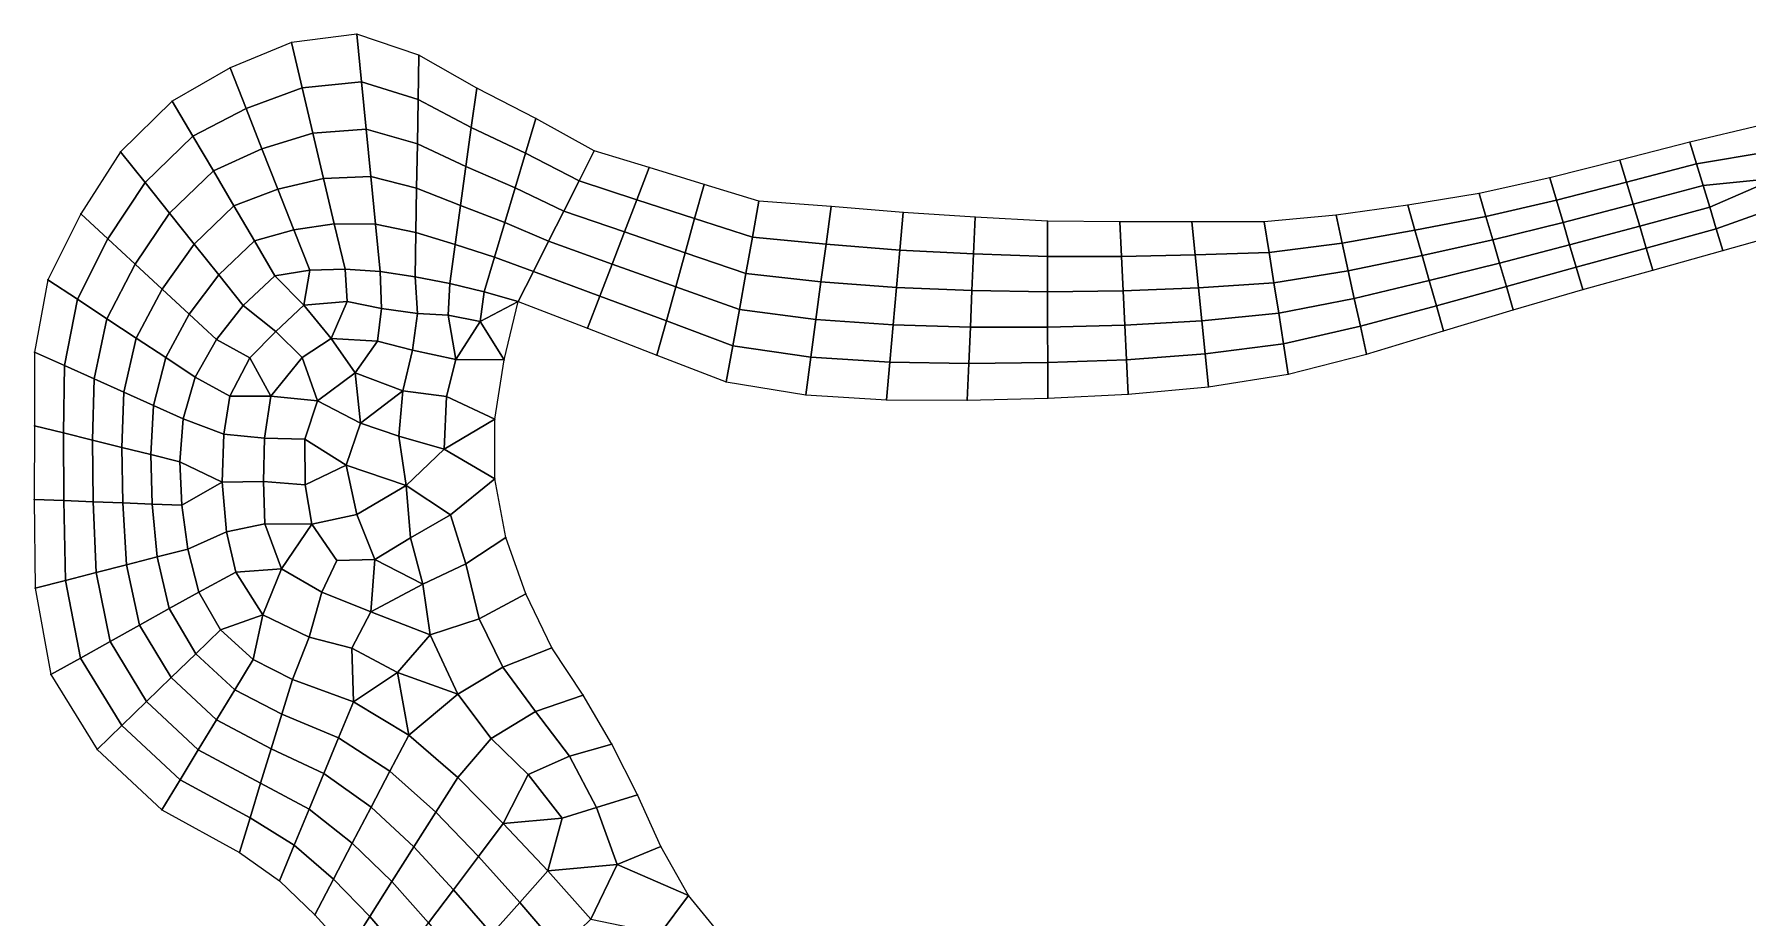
# Model space of a CAD drawing. Extents: x 391089 to 406232, y 6461839 to 6471033.
# Drawn here: x 401415 to 402491, y 6470276 to 6470831 of the extents above; entities that cross this region are included whole.
import ezdxf

# ---------------------------------------------------------------- set-up
doc = ezdxf.new("R2010")
doc.units = 0
for name, color, linetype in [('MESH_BOUND', 25, 'CONTINUOUS'), ('MESH_ELEMS', 18, 'CONTINUOUS'), ('MESH_NODES', 18, 'CONTINUOUS')]:
    doc.layers.add(name, color=color, linetype=linetype)

msp = doc.modelspace()

# ---------------------------------------------------------------- linework, layer by layer
at = {"layer": 'MESH_BOUND', "color": 25}
for points in [[(401576.411, 6470826.28, 0.117), (401537.891, 6470810.26, 0)], [(401617.515, 6470831.43, 0), (401576.411, 6470826.28, 0.117)], [(401656.413, 6470818.21, 0.948), (401617.515, 6470831.43, 0)], [(401692.728, 6470797.49, 0.505), (401656.413, 6470818.21, 0.948)], [(401537.891, 6470810.26, 0), (401501.634, 6470789.47, 0)], [(401729.969, 6470778.47, 0.086), (401692.728, 6470797.49, 0.505)], [(401501.634, 6470789.47, 0), (401469.187, 6470757.63, 0)], [(401766.547, 6470758.23, 0.709), (401729.969, 6470778.47, 0.086)], [(402498.55, 6470774.19, 0), (402454.423, 6470763.58, 0.018)], [(402454.423, 6470763.58, 0.018), (402410.447, 6470752.37, 0.024)], [(401469.187, 6470757.63, 0), (401444.198, 6470718.65, 0)], [(401801.027, 6470747.69, 0.984), (401766.547, 6470758.23, 0.709)], [(402410.447, 6470752.37, 0.024), (402366.423, 6470741.34, 0.028)], [(401835.507, 6470737.15, 1.189), (401801.027, 6470747.69, 0.984)], [(402366.423, 6470741.34, 0.028), (402322.118, 6470731.5, 0.042)], [(401869.986, 6470726.61, 0.226), (401835.507, 6470737.15, 1.189)], [(402322.118, 6470731.5, 0.042), (402277.344, 6470724.09, 0.086)], [(401444.198, 6470718.65, 0), (401423.554, 6470677.24, 0.336)], [(401915.236, 6470723.13, 0.154), (401869.986, 6470726.61, 0.226)], [(401960.465, 6470719.38, 0.129), (401915.236, 6470723.13, 0.154)], [(402005.755, 6470716.47, 0.106), (401960.465, 6470719.38, 0.129)], [(402051.076, 6470714.08, 0.109), (402005.755, 6470716.47, 0.106)], [(402232.413, 6470717.7, 0.187), (402187.224, 6470713.5, 0.213)], [(402277.344, 6470724.09, 0.086), (402232.413, 6470717.7, 0.187)], [(402096.456, 6470713.5, 0.148), (402051.076, 6470714.08, 0.109)], [(402141.84, 6470713.5, 0.182), (402096.456, 6470713.5, 0.148)], [(402187.224, 6470713.5, 0.213), (402141.84, 6470713.5, 0.182)], [(402475.172, 6470695.6, -0.372), (402519.081, 6470707.95, 0.003)], [(402431.246, 6470683.31, 0.064), (402475.172, 6470695.6, -0.372)], [(401423.554, 6470677.24, 0.336), (401415.209, 6470631.83, 0.314)], [(402387.315, 6470671.05, 0.034), (402431.246, 6470683.31, 0.064)], [(401709.89, 6470626.94, 4.585), (401718.796, 6470663.57, 0.34)], [(401718.796, 6470663.57, 0.34), (401762.343, 6470646.71, 0.328)], [(402343.495, 6470658.39, -0.005), (402387.315, 6470671.05, 0.034)], [(402299.851, 6470645.13, 0.088), (402343.495, 6470658.39, -0.005)], [(401762.343, 6470646.71, 0.328), (401805.89, 6470629.86, 0.096)], [(402251.326, 6470630.58, 0.093), (402299.851, 6470645.13, 0.088)], [(401415.209, 6470631.83, 0.314), (401415.038, 6470585.52, 0.044)], [(402202.312, 6470617.91, 0.148), (402251.326, 6470630.58, 0.093)], [(401704.13, 6470589.72, 5.047), (401709.89, 6470626.94, 4.585)], [(401805.89, 6470629.86, 0.096), (401849.436, 6470613, 0.115)], [(401849.436, 6470613, 0.115), (401899.414, 6470604.86, 1.109)], [(402101.867, 6470605.37, 1.414), (402152.302, 6470609.96, 0.069)], [(402152.302, 6470609.96, 0.069), (402202.312, 6470617.91, 0.148)], [(401899.414, 6470604.86, 1.109), (401949.977, 6470601.88, 1.433)], [(401949.977, 6470601.88, 1.433), (402000.628, 6470601.52, 1.201)], [(402000.628, 6470601.52, 1.201), (402051.268, 6470602.92, 1.071)], [(402051.268, 6470602.92, 1.071), (402101.867, 6470605.37, 1.414)], [(401704.143, 6470552.25, 4.443), (401704.13, 6470589.72, 5.047)], [(401415.038, 6470585.52, 0.044), (401414.965, 6470539.2, 2.295)], [(401710.966, 6470515.41, 4.132), (401704.143, 6470552.25, 4.443)], [(401414.965, 6470539.2, 2.295), (401415.467, 6470483.4, 0.288)], [(401723.638, 6470479.96, 3.977), (401710.966, 6470515.41, 4.132)], [(401415.467, 6470483.4, 0.288), (401425.363, 6470429.27, 0.287)], [(401739.886, 6470445.94, 3.716), (401723.638, 6470479.96, 3.977)], [(401759.665, 6470416.29, 4.505), (401739.886, 6470445.94, 3.716)], [(401425.363, 6470429.27, 0.287), (401454.385, 6470382.12, 0.357)], [(401777.616, 6470385.51, 4.433), (401759.665, 6470416.29, 4.505)], [(401793.674, 6470353.71, 4.323), (401777.616, 6470385.51, 4.433)], [(401454.385, 6470382.12, 0.357), (401495.013, 6470344.24, 0.292)], [(401808.394, 6470321.25, 3.989), (401793.674, 6470353.71, 4.323)], [(401495.013, 6470344.24, 0.292), (401543.783, 6470317.43, 0.315)], [(401825.686, 6470290.37, 4.062), (401808.394, 6470321.25, 3.989)], [(401543.783, 6470317.43, 0.315), (401568.955, 6470299.63, 10.216)], [(401568.955, 6470299.63, 10.216), (401591.039, 6470278.22, 0.281)], [(401848.26, 6470262.87, 8.144), (401825.686, 6470290.37, 4.062)], [(401591.039, 6470278.22, 0.281), (401611.838, 6470255.48, 10.778)]]:
    msp.add_polyline3d(points, dxfattribs=at)
at = {"layer": 'MESH_ELEMS', "color": 178}
for points in [[(401576.411, 6470826.28, 0.117), (401537.891, 6470810.26), (401547.915, 6470784.85, -0.103), (401583.142, 6470797.81, -0.032)], [(401617.515, 6470831.43), (401576.411, 6470826.28, 0.117), (401583.142, 6470797.81, -0.032), (401620.448, 6470801.62, 0.005)], [(401656.413, 6470818.21, 0.948), (401617.515, 6470831.43), (401620.448, 6470801.62, 0.005), (401655.957, 6470790.39, 0.043)], [(401692.728, 6470797.49, 0.505), (401656.413, 6470818.21, 0.948), (401655.957, 6470790.39, 0.043), (401689.359, 6470772.95, 0.002)], [(401537.891, 6470810.26), (401501.634, 6470789.47), (401514.528, 6470767.51, 0.067), (401547.915, 6470784.85, -0.103)], [(401583.142, 6470797.81, -0.032), (401547.915, 6470784.85, -0.103), (401557.939, 6470759.44, -2.414), (401589.873, 6470769.34, -1.668)], [(401620.448, 6470801.62, 0.005), (401583.142, 6470797.81, -0.032), (401589.873, 6470769.34, -1.668), (401623.381, 6470771.8, -1.089)], [(401655.957, 6470790.39, 0.043), (401620.448, 6470801.62, 0.005), (401623.381, 6470771.8, -1.089), (401655.501, 6470762.57, -1.62)], [(401729.969, 6470778.47, 0.086), (401692.728, 6470797.49, 0.505), (401689.359, 6470772.95, 0.002), (401723.465, 6470756.7, 0.009)], [(401514.528, 6470767.51, 0.067), (401501.634, 6470789.47), (401469.187, 6470757.63), (401484.576, 6470738.31, 0.125)], [(401547.915, 6470784.85, -0.103), (401514.528, 6470767.51, 0.067), (401527.422, 6470745.55, -2.902), (401557.939, 6470759.44, -2.414)], [(401689.359, 6470772.95, 0.002), (401655.957, 6470790.39, 0.043), (401655.501, 6470762.57, -1.62), (401685.991, 6470748.41, -1.395)], [(401623.381, 6470771.8, -1.089), (401589.873, 6470769.34, -1.668), (401596.604, 6470740.87, -1.436), (401626.315, 6470741.99, -1.695)], [(401655.501, 6470762.57, -1.62), (401623.381, 6470771.8, -1.089), (401626.315, 6470741.99, -1.695), (401655.045, 6470734.76, -1.737)], [(401723.465, 6470756.7, 0.009), (401689.359, 6470772.95, 0.002), (401685.991, 6470748.41, -1.395), (401716.96, 6470734.93, -1.521)], [(401766.547, 6470758.23, 0.709), (401729.969, 6470778.47, 0.086), (401723.465, 6470756.7, 0.009), (401756.997, 6470739.3, 0.022)], [(402498.55, 6470774.19), (402454.423, 6470763.58, 0.018), (402458.573, 6470749.99, -1.034), (402503.683, 6470757.63, -1.211)], [(401527.422, 6470745.55, -2.902), (401514.528, 6470767.51, 0.067), (401484.576, 6470738.31, 0.125), (401499.965, 6470718.99, -3.53)], [(401557.939, 6470759.44, -2.414), (401527.422, 6470745.55, -2.902), (401540.317, 6470723.59, -0.426), (401567.963, 6470734.03, -0.831)], [(401589.873, 6470769.34, -1.668), (401557.939, 6470759.44, -2.414), (401567.963, 6470734.03, -0.831), (401596.604, 6470740.87, -1.436)], [(401685.991, 6470748.41, -1.395), (401655.501, 6470762.57, -1.62), (401655.045, 6470734.76, -1.737), (401682.622, 6470723.87, -2.004)], [(402454.423, 6470763.58, 0.018), (402410.447, 6470752.37, 0.024), (402414.607, 6470738.56, -0.734), (402458.573, 6470749.99, -1.034)], [(401484.576, 6470738.31, 0.125), (401469.187, 6470757.63), (401444.198, 6470718.65), (401461.227, 6470702.88, 0)], [(401756.997, 6470739.3, 0.022), (401723.465, 6470756.7, 0.009), (401716.96, 6470734.93, -1.521), (401747.447, 6470720.36, -1.338)], [(401766.547, 6470758.23, 0.709), (401756.997, 6470739.3, 0.022), (401793.29, 6470727.49, 0.169), (401801.027, 6470747.69, 0.984)], [(402410.447, 6470752.37, 0.024), (402366.423, 6470741.34, 0.028), (402370.602, 6470727.28, -1.069), (402414.607, 6470738.56, -0.734)], [(402458.573, 6470749.99, -1.034), (402414.607, 6470738.56, -0.734), (402418.767, 6470724.75, -1.179), (402462.723, 6470736.39, -1.188)], [(402503.683, 6470757.63, -1.211), (402458.573, 6470749.99, -1.034), (402462.723, 6470736.39, -1.188), (402508.815, 6470741.07, -1.107)], [(401499.965, 6470718.99, -3.53), (401484.576, 6470738.31, 0.125), (401461.227, 6470702.88, 0), (401478.256, 6470687.11, -2.237)], [(401540.317, 6470723.59, -0.426), (401527.422, 6470745.55, -2.902), (401499.965, 6470718.99, -3.53), (401515.355, 6470699.67, -0.088)], [(401596.604, 6470740.87, -1.436), (401567.963, 6470734.03, -0.831), (401577.986, 6470708.62, 0.094), (401603.335, 6470712.4, 0.131)], [(401626.315, 6470741.99, -1.695), (401596.604, 6470740.87, -1.436), (401603.335, 6470712.4, 0.131), (401629.248, 6470712.17, 0.07)], [(401655.045, 6470734.76, -1.737), (401626.315, 6470741.99, -1.695), (401629.248, 6470712.17, 0.07), (401654.588, 6470706.94, -0.047)], [(401716.96, 6470734.93, -1.521), (401685.991, 6470748.41, -1.395), (401682.622, 6470723.87, -2.004), (401710.455, 6470713.15, -2.276)], [(401756.997, 6470739.3, 0.022), (401747.447, 6470720.36, -1.338), (401785.553, 6470707.3, -0.888), (401793.29, 6470727.49, 0.169)], [(401801.027, 6470747.69, 0.984), (401793.29, 6470727.49, 0.169), (401829.583, 6470715.69, 0.205), (401835.507, 6470737.15, 1.189)], [(402366.423, 6470741.34, 0.028), (402322.118, 6470731.5, 0.042), (402326.394, 6470716.88, -1.276), (402370.602, 6470727.28, -1.069)], [(402414.607, 6470738.56, -0.734), (402370.602, 6470727.28, -1.069), (402374.78, 6470713.22, -1.37), (402418.767, 6470724.75, -1.179)], [(402508.815, 6470741.07, -1.107), (402462.723, 6470736.39, -1.188), (402466.872, 6470722.8, -1.196), (402508.815, 6470741.07, -1.107)], [(402508.815, 6470741.07, -1.107), (402466.872, 6470722.8, -1.196), (402471.022, 6470709.2, -1.119), (402513.948, 6470724.51, -1.376)], [(401567.963, 6470734.03, -0.831), (401540.317, 6470723.59, -0.426), (401553.211, 6470701.63, 0.038), (401577.986, 6470708.62, 0.094)], [(401682.622, 6470723.87, -2.004), (401655.045, 6470734.76, -1.737), (401654.588, 6470706.94, -0.047), (401679.253, 6470699.33, 0.006)], [(401747.447, 6470720.36, -1.338), (401716.96, 6470734.93, -1.521), (401710.455, 6470713.15, -2.276), (401737.896, 6470701.43, -3.066)], [(401793.29, 6470727.49, 0.169), (401785.553, 6470707.3, -0.888), (401823.66, 6470694.23, -1.196), (401829.583, 6470715.69, 0.205)], [(401835.507, 6470737.15, 1.189), (401829.583, 6470715.69, 0.205), (401865.876, 6470703.89, -0.615), (401869.986, 6470726.61, 0.226)], [(402322.118, 6470731.5, 0.042), (402277.344, 6470724.09, 0.086), (402281.845, 6470708.3, -1.013), (402326.394, 6470716.88, -1.276)], [(402370.602, 6470727.28, -1.069), (402326.394, 6470716.88, -1.276), (402330.669, 6470702.26, -1.394), (402374.78, 6470713.22, -1.37)], [(402462.723, 6470736.39, -1.188), (402418.767, 6470724.75, -1.179), (402422.926, 6470710.94, -1.306), (402466.872, 6470722.8, -1.196)], [(401461.227, 6470702.88, 0), (401444.198, 6470718.65), (401423.554, 6470677.24, 0.336), (401442.043, 6470665.01, 0.009)], [(401515.355, 6470699.67, -0.088), (401499.965, 6470718.99, -3.53), (401478.256, 6470687.11, -2.237), (401495.285, 6470671.34, -1.09)], [(401553.211, 6470701.63, 0.038), (401540.317, 6470723.59, -0.426), (401515.355, 6470699.67, -0.088), (401530.744, 6470680.35, 0.09)], [(401710.455, 6470713.15, -2.276), (401682.622, 6470723.87, -2.004), (401679.253, 6470699.33, 0.006), (401703.951, 6470691.38, 0.153)], [(401747.447, 6470720.36, -1.338), (401737.896, 6470701.43, -3.066), (401777.816, 6470687.1, -2.2), (401785.553, 6470707.3, -0.888)], [(401915.236, 6470723.13, 0.154), (401869.986, 6470726.61, 0.226), (401865.876, 6470703.89, -0.615), (401912.072, 6470699.48, -0.39)], [(401960.465, 6470719.38, 0.129), (401915.236, 6470723.13, 0.154), (401912.072, 6470699.48, -0.39), (401958.367, 6470695.88, -0.144)], [(402005.755, 6470716.47, 0.106), (401960.465, 6470719.38, 0.129), (401958.367, 6470695.88, -0.144), (402004.73, 6470693.48, -0.03)], [(402051.076, 6470714.08, 0.109), (402005.755, 6470716.47, 0.106), (402004.73, 6470693.48, -0.03), (402051.114, 6470691.85, -0.054)], [(402232.413, 6470717.7, 0.187), (402187.224, 6470713.5, 0.213), (402190.241, 6470694.38, -0.387), (402236.196, 6470700.27, -0.61)], [(402277.344, 6470724.09, 0.086), (402232.413, 6470717.7, 0.187), (402236.196, 6470700.27, -0.61), (402281.845, 6470708.3, -1.013)], [(402326.394, 6470716.88, -1.276), (402281.845, 6470708.3, -1.013), (402286.347, 6470692.51, -1.208), (402330.669, 6470702.26, -1.394)], [(402418.767, 6470724.75, -1.179), (402374.78, 6470713.22, -1.37), (402378.958, 6470699.16, -1.175), (402422.926, 6470710.94, -1.306)], [(402466.872, 6470722.8, -1.196), (402422.926, 6470710.94, -1.306), (402427.086, 6470697.13, -1.382), (402471.022, 6470709.2, -1.119)], [(402513.948, 6470724.51, -1.376), (402471.022, 6470709.2, -1.119), (402475.172, 6470695.6, -0.372), (402519.081, 6470707.95, 0.003)], [(401577.986, 6470708.62, 0.094), (401553.211, 6470701.63, 0.038), (401566.105, 6470679.68, 1.353), (401588.01, 6470683.2, 0.956)], [(401603.335, 6470712.4, 0.131), (401577.986, 6470708.62, 0.094), (401588.01, 6470683.2, 0.956), (401610.066, 6470683.93, 0.715)], [(401629.248, 6470712.17, 0.07), (401603.335, 6470712.4, 0.131), (401610.066, 6470683.93, 0.715), (401632.182, 6470682.36, 0.52)], [(401654.588, 6470706.94, -0.047), (401629.248, 6470712.17, 0.07), (401632.182, 6470682.36, 0.52), (401654.132, 6470679.12, 0.255)], [(401679.253, 6470699.33, 0.006), (401654.588, 6470706.94, -0.047), (401654.132, 6470679.12, 0.255), (401675.884, 6470674.79, 1.907)], [(401737.896, 6470701.43, -3.066), (401710.455, 6470713.15, -2.276), (401703.951, 6470691.38, 0.153), (401728.346, 6470682.5, 0.159)], [(401785.553, 6470707.3, -0.888), (401777.816, 6470687.1, -2.2), (401817.736, 6470672.77, -1.482), (401823.66, 6470694.23, -1.196)], [(401829.583, 6470715.69, 0.205), (401823.66, 6470694.23, -1.196), (401861.766, 6470681.17, -1.258), (401865.876, 6470703.89, -0.615)], [(402096.456, 6470713.5, 0.148), (402051.076, 6470714.08, 0.109), (402051.114, 6470691.85, -0.054), (402097.538, 6470691.87, -0.124)], [(402141.84, 6470713.5, 0.182), (402096.456, 6470713.5, 0.148), (402097.538, 6470691.87, -0.124), (402143.932, 6470692.79, -0.084)], [(402187.224, 6470713.5, 0.213), (402141.84, 6470713.5, 0.182), (402143.932, 6470692.79, -0.084), (402190.241, 6470694.38, -0.387)], [(402281.845, 6470708.3, -1.013), (402236.196, 6470700.27, -0.61), (402239.978, 6470682.85, -1.083), (402286.347, 6470692.51, -1.208)], [(402374.78, 6470713.22, -1.37), (402330.669, 6470702.26, -1.394), (402334.944, 6470687.63, -1.377), (402378.958, 6470699.16, -1.175)], [(402422.926, 6470710.94, -1.306), (402378.958, 6470699.16, -1.175), (402383.137, 6470685.1, -1.419), (402427.086, 6470697.13, -1.382)], [(402471.022, 6470709.2, -1.119), (402427.086, 6470697.13, -1.382), (402431.246, 6470683.31, 0.064), (402475.172, 6470695.6, -0.372)], [(401478.256, 6470687.11, -2.237), (401461.227, 6470702.88, 0), (401442.043, 6470665.01, 0.009), (401460.532, 6470652.77, -1.904)], [(401530.744, 6470680.35, 0.09), (401515.355, 6470699.67, -0.088), (401495.285, 6470671.34, -1.09), (401512.314, 6470655.57, 0.062)], [(401566.105, 6470679.68, 1.353), (401553.211, 6470701.63, 0.038), (401530.744, 6470680.35, 0.09), (401546.133, 6470661.03, 0.665)], [(401703.951, 6470691.38, 0.153), (401679.253, 6470699.33, 0.006), (401675.884, 6470674.79, 1.907), (401697.446, 6470669.61, 2.091)], [(401737.896, 6470701.43, -3.066), (401728.346, 6470682.5, 0.159), (401770.08, 6470666.91, -0.182), (401777.816, 6470687.1, -2.2)], [(401912.072, 6470699.48, -0.39), (401865.876, 6470703.89, -0.615), (401861.766, 6470681.17, -1.258), (401908.907, 6470675.82, -1.492)], [(401958.367, 6470695.88, -0.144), (401912.072, 6470699.48, -0.39), (401908.907, 6470675.82, -1.492), (401956.27, 6470672.38, -1.561)], [(402004.73, 6470693.48, -0.03), (401958.367, 6470695.88, -0.144), (401956.27, 6470672.38, -1.561), (402003.704, 6470670.49, -1.204)], [(402236.196, 6470700.27, -0.61), (402190.241, 6470694.38, -0.387), (402193.259, 6470675.26, -0.928), (402239.978, 6470682.85, -1.083)], [(402330.669, 6470702.26, -1.394), (402286.347, 6470692.51, -1.208), (402290.848, 6470676.72, -1.212), (402334.944, 6470687.63, -1.377)], [(402378.958, 6470699.16, -1.175), (402334.944, 6470687.63, -1.377), (402339.219, 6470673.01, -0.954), (402383.137, 6470685.1, -1.419)], [(402427.086, 6470697.13, -1.382), (402383.137, 6470685.1, -1.419), (402387.315, 6470671.05, 0.034), (402431.246, 6470683.31, 0.064)], [(401495.285, 6470671.34, -1.09), (401478.256, 6470687.11, -2.237), (401460.532, 6470652.77, -1.904), (401479.022, 6470640.54, -1.053)], [(401728.346, 6470682.5, 0.159), (401703.951, 6470691.38, 0.153), (401697.446, 6470669.61, 2.091), (401718.796, 6470663.57, 0.34)], [(401777.816, 6470687.1, -2.2), (401770.08, 6470666.91, -0.182), (401811.813, 6470651.32, -1.133), (401817.736, 6470672.77, -1.482)], [(401823.66, 6470694.23, -1.196), (401817.736, 6470672.77, -1.482), (401857.656, 6470658.45, -1.22), (401861.766, 6470681.17, -1.258)], [(402051.114, 6470691.85, -0.054), (402004.73, 6470693.48, -0.03), (402003.704, 6470670.49, -1.204), (402051.153, 6470669.62, -1.315)], [(402097.538, 6470691.87, -0.124), (402051.114, 6470691.85, -0.054), (402051.153, 6470669.62, -1.315), (402098.621, 6470670.25, -1.246)], [(402143.932, 6470692.79, -0.084), (402097.538, 6470691.87, -0.124), (402098.621, 6470670.25, -1.246), (402146.025, 6470672.08, -1.154)], [(402190.241, 6470694.38, -0.387), (402143.932, 6470692.79, -0.084), (402146.025, 6470672.08, -1.154), (402193.259, 6470675.26, -0.928)], [(402286.347, 6470692.51, -1.208), (402239.978, 6470682.85, -1.083), (402243.761, 6470665.43, -1.25), (402290.848, 6470676.72, -1.212)], [(402334.944, 6470687.63, -1.377), (402290.848, 6470676.72, -1.212), (402295.35, 6470660.92, -1.283), (402339.219, 6470673.01, -0.954)], [(402383.137, 6470685.1, -1.419), (402339.219, 6470673.01, -0.954), (402343.495, 6470658.39, -0.005), (402387.315, 6470671.05, 0.034)], [(401442.043, 6470665.01, 0.009), (401423.554, 6470677.24, 0.336), (401415.209, 6470631.83, 0.314), (401433.843, 6470623.43, -0.565)], [(401546.133, 6470661.03, 0.665), (401530.744, 6470680.35, 0.09), (401512.314, 6470655.57, 0.062), (401529.343, 6470639.79, 0.557)], [(401566.668, 6470644.78, 0.768), (401584.169, 6470661.33, 0.894), (401566.105, 6470679.68, 1.353), (401546.133, 6470661.03, 0.665)], [(401588.01, 6470683.2, 0.956), (401566.105, 6470679.68, 1.353), (401584.169, 6470661.33, 0.894), (401588.01, 6470683.2, 0.956)], [(401611.499, 6470663.57, 0.634), (401610.066, 6470683.93, 0.715), (401588.01, 6470683.2, 0.956), (401584.169, 6470661.33, 0.894)], [(401611.499, 6470663.57, 0.634), (401632.985, 6470659.14, 0.961), (401632.182, 6470682.36, 0.52), (401610.066, 6470683.93, 0.715)], [(401632.985, 6470659.14, 0.961), (401655.545, 6470656.08, 1.442), (401654.132, 6470679.12, 0.255), (401632.182, 6470682.36, 0.52)], [(401655.545, 6470656.08, 1.442), (401674.859, 6470655.06, 1.77), (401675.884, 6470674.79, 1.907), (401654.132, 6470679.12, 0.255)], [(401697.446, 6470669.61, 2.091), (401675.884, 6470674.79, 1.907), (401674.859, 6470655.06, 1.77), (401694.933, 6470651.07, 2.432)], [(401728.346, 6470682.5, 0.159), (401718.796, 6470663.57, 0.34), (401762.343, 6470646.71, 0.328), (401770.08, 6470666.91, -0.182)], [(401908.907, 6470675.82, -1.492), (401861.766, 6470681.17, -1.258), (401857.656, 6470658.45, -1.22), (401905.743, 6470652.17, -1.165)], [(401956.27, 6470672.38, -1.561), (401908.907, 6470675.82, -1.492), (401905.743, 6470652.17, -1.165), (401954.172, 6470648.88, -1.262)], [(402193.259, 6470675.26, -0.928), (402146.025, 6470672.08, -1.154), (402148.117, 6470651.38, -1.538), (402196.277, 6470656.15, -1.263)], [(402239.978, 6470682.85, -1.083), (402193.259, 6470675.26, -0.928), (402196.277, 6470656.15, -1.263), (402243.761, 6470665.43, -1.25)], [(402290.848, 6470676.72, -1.212), (402243.761, 6470665.43, -1.25), (402247.544, 6470648, -0.499), (402295.35, 6470660.92, -1.283)], [(401460.532, 6470652.77, -1.904), (401442.043, 6470665.01, 0.009), (401433.843, 6470623.43, -0.565), (401452.478, 6470615.03, -2.219)], [(401512.314, 6470655.57, 0.062), (401495.285, 6470671.34, -1.09), (401479.022, 6470640.54, -1.053), (401497.511, 6470628.31, 0.038)], [(401584.169, 6470661.33, 0.894), (401601.327, 6470640.22, 0.876), (401611.499, 6470663.57, 0.634), (401584.169, 6470661.33, 0.894)], [(401630.436, 6470638.68, 2.028), (401632.985, 6470659.14, 0.961), (401611.499, 6470663.57, 0.634), (401601.327, 6470640.22, 0.876)], [(401694.933, 6470651.07, 2.432), (401718.796, 6470663.57, 0.34), (401697.446, 6470669.61, 2.091), (401694.933, 6470651.07, 2.432)], [(401694.933, 6470651.07, 2.432), (401709.89, 6470626.94, 4.585), (401718.796, 6470663.57, 0.34), (401694.933, 6470651.07, 2.432)], [(401770.08, 6470666.91, -0.182), (401762.343, 6470646.71, 0.328), (401805.89, 6470629.86, 0.096), (401811.813, 6470651.32, -1.133)], [(401817.736, 6470672.77, -1.482), (401811.813, 6470651.32, -1.133), (401853.546, 6470635.72, -0.291), (401857.656, 6470658.45, -1.22)], [(402003.704, 6470670.49, -1.204), (401956.27, 6470672.38, -1.561), (401954.172, 6470648.88, -1.262), (402002.679, 6470647.5, -1.592)], [(402051.153, 6470669.62, -1.315), (402003.704, 6470670.49, -1.204), (402002.679, 6470647.5, -1.592), (402051.191, 6470647.39, -1.972)], [(402098.621, 6470670.25, -1.246), (402051.153, 6470669.62, -1.315), (402051.191, 6470647.39, -1.972), (402099.703, 6470648.62, -1.683)], [(402146.025, 6470672.08, -1.154), (402098.621, 6470670.25, -1.246), (402099.703, 6470648.62, -1.683), (402148.117, 6470651.38, -1.538)], [(402243.761, 6470665.43, -1.25), (402196.277, 6470656.15, -1.263), (402199.295, 6470637.03, -0.558), (402247.544, 6470648, -0.499)], [(402339.219, 6470673.01, -0.954), (402295.35, 6470660.92, -1.283), (402299.851, 6470645.13, 0.088), (402343.495, 6470658.39, -0.005)], [(401479.022, 6470640.54, -1.053), (401460.532, 6470652.77, -1.904), (401452.478, 6470615.03, -2.219), (401471.112, 6470606.64, -1.28)], [(401529.343, 6470639.79, 0.557), (401512.314, 6470655.57, 0.062), (401497.511, 6470628.31, 0.038), (401516.001, 6470616.08, 1.02)], [(401550.371, 6470628.2, 0.622), (401566.668, 6470644.78, 0.768), (401546.133, 6470661.03, 0.665), (401529.343, 6470639.79, 0.557)], [(401601.327, 6470640.22, 0.876), (401584.169, 6470661.33, 0.894), (401566.668, 6470644.78, 0.768), (401583.17, 6470628.28, 1.196)], [(401652.474, 6470633.01, 1.715), (401655.545, 6470656.08, 1.442), (401632.985, 6470659.14, 0.961), (401630.436, 6470638.68, 2.028)], [(401655.545, 6470656.08, 1.442), (401652.474, 6470633.01, 1.715), (401679.665, 6470627.18, 2.664), (401674.859, 6470655.06, 1.77)], [(401674.859, 6470655.06, 1.77), (401679.665, 6470627.18, 2.664), (401694.933, 6470651.07, 2.432), (401674.859, 6470655.06, 1.77)], [(401905.743, 6470652.17, -1.165), (401857.656, 6470658.45, -1.22), (401853.546, 6470635.72, -0.291), (401902.578, 6470628.51, 0.068)], [(401954.172, 6470648.88, -1.262), (401905.743, 6470652.17, -1.165), (401902.578, 6470628.51, 0.068), (401952.075, 6470625.38, 0.08)], [(402196.277, 6470656.15, -1.263), (402148.117, 6470651.38, -1.538), (402150.21, 6470630.67, 0.13), (402199.295, 6470637.03, -0.558)], [(402295.35, 6470660.92, -1.283), (402247.544, 6470648, -0.499), (402251.326, 6470630.58, 0.093), (402299.851, 6470645.13, 0.088)], [(401583.17, 6470628.28, 1.196), (401566.668, 6470644.78, 0.768), (401550.371, 6470628.2, 0.622), (401563.553, 6470604.11, 1.292)], [(401709.89, 6470626.94, 4.585), (401694.933, 6470651.07, 2.432), (401679.665, 6470627.18, 2.664), (401709.89, 6470626.94, 4.585)], [(401811.813, 6470651.32, -1.133), (401805.89, 6470629.86, 0.096), (401849.436, 6470613, 0.115), (401853.546, 6470635.72, -0.291)], [(402002.679, 6470647.5, -1.592), (401954.172, 6470648.88, -1.262), (401952.075, 6470625.38, 0.08), (402001.654, 6470624.51, 0.168)], [(402051.191, 6470647.39, -1.972), (402002.679, 6470647.5, -1.592), (402001.654, 6470624.51, 0.168), (402051.23, 6470625.15, 0.192)], [(402099.703, 6470648.62, -1.683), (402051.191, 6470647.39, -1.972), (402051.23, 6470625.15, 0.192), (402100.785, 6470626.99, 0.147)], [(402148.117, 6470651.38, -1.538), (402099.703, 6470648.62, -1.683), (402100.785, 6470626.99, 0.147), (402150.21, 6470630.67, 0.13)], [(402247.544, 6470648, -0.499), (402199.295, 6470637.03, -0.558), (402202.312, 6470617.91, 0.148), (402251.326, 6470630.58, 0.093)], [(401433.843, 6470623.43, -0.565), (401415.209, 6470631.83, 0.314), (401415.038, 6470585.52, 0.044), (401433.305, 6470580.98, -2.597)], [(401497.511, 6470628.31, 0.038), (401479.022, 6470640.54, -1.053), (401471.112, 6470606.64, -1.28), (401489.747, 6470598.24, 0.132)], [(401550.371, 6470628.2, 0.622), (401529.343, 6470639.79, 0.557), (401516.001, 6470616.08, 1.02), (401537.749, 6470604.08, 1.157)], [(401583.17, 6470628.28, 1.196), (401592.704, 6470601.11, 1.6), (401616.459, 6470618.68, 2.434), (401601.327, 6470640.22, 0.876)], [(401630.436, 6470638.68, 2.028), (401601.327, 6470640.22, 0.876), (401616.459, 6470618.68, 2.434), (401630.436, 6470638.68, 2.028)], [(401646.366, 6470607.37, 2.13), (401652.474, 6470633.01, 1.715), (401630.436, 6470638.68, 2.028), (401616.459, 6470618.68, 2.434)], [(401673.777, 6470603.83, 2.735), (401679.665, 6470627.18, 2.664), (401652.474, 6470633.01, 1.715), (401646.366, 6470607.37, 2.13)], [(401902.578, 6470628.51, 0.068), (401853.546, 6470635.72, -0.291), (401849.436, 6470613, 0.115), (401899.414, 6470604.86, 1.109)], [(402150.21, 6470630.67, 0.13), (402100.785, 6470626.99, 0.147), (402101.867, 6470605.37, 1.414), (402152.302, 6470609.96, 0.069)], [(402199.295, 6470637.03, -0.558), (402150.21, 6470630.67, 0.13), (402152.302, 6470609.96, 0.069), (402202.312, 6470617.91, 0.148)], [(401452.478, 6470615.03, -2.219), (401433.843, 6470623.43, -0.565), (401433.305, 6470580.98, -2.597), (401451.573, 6470576.45, -1.905)], [(401516.001, 6470616.08, 1.02), (401497.511, 6470628.31, 0.038), (401489.747, 6470598.24, 0.132), (401508.381, 6470589.84, 0.723)], [(401550.371, 6470628.2, 0.622), (401537.749, 6470604.08, 1.157), (401563.553, 6470604.11, 1.292), (401550.371, 6470628.2, 0.622)], [(401563.553, 6470604.11, 1.292), (401592.704, 6470601.11, 1.6), (401583.17, 6470628.28, 1.196), (401563.553, 6470604.11, 1.292)], [(401709.89, 6470626.94, 4.585), (401679.665, 6470627.18, 2.664), (401673.777, 6470603.83, 2.735), (401704.13, 6470589.72, 5.047)], [(401952.075, 6470625.38, 0.08), (401902.578, 6470628.51, 0.068), (401899.414, 6470604.86, 1.109), (401949.977, 6470601.88, 1.433)], [(402001.654, 6470624.51, 0.168), (401952.075, 6470625.38, 0.08), (401949.977, 6470601.88, 1.433), (402000.628, 6470601.52, 1.201)], [(402051.23, 6470625.15, 0.192), (402001.654, 6470624.51, 0.168), (402000.628, 6470601.52, 1.201), (402051.268, 6470602.92, 1.071)], [(402100.785, 6470626.99, 0.147), (402051.23, 6470625.15, 0.192), (402051.268, 6470602.92, 1.071), (402101.867, 6470605.37, 1.414)], [(401471.112, 6470606.64, -1.28), (401452.478, 6470615.03, -2.219), (401451.573, 6470576.45, -1.905), (401469.84, 6470571.92, -0.943)], [(401537.749, 6470604.08, 1.157), (401516.001, 6470616.08, 1.02), (401508.381, 6470589.84, 0.723), (401534.051, 6470580.13, 0.978)], [(401619.807, 6470587.17, 1.784), (401616.459, 6470618.68, 2.434), (401592.704, 6470601.11, 1.6), (401619.807, 6470587.17, 1.784)], [(401646.366, 6470607.37, 2.13), (401616.459, 6470618.68, 2.434), (401619.807, 6470587.17, 1.784), (401646.366, 6470607.37, 2.13)], [(401489.747, 6470598.24, 0.132), (401471.112, 6470606.64, -1.28), (401469.84, 6470571.92, -0.943), (401488.108, 6470567.38, 0.214)], [(401508.381, 6470589.84, 0.723), (401489.747, 6470598.24, 0.132), (401488.108, 6470567.38, 0.214), (401506.375, 6470562.85, 0.628)], [(401559.502, 6470577.63, 0.687), (401563.553, 6470604.11, 1.292), (401537.749, 6470604.08, 1.157), (401534.051, 6470580.13, 0.978)], [(401584.924, 6470577.17, 1.449), (401592.704, 6470601.11, 1.6), (401563.553, 6470604.11, 1.292), (401559.502, 6470577.63, 0.687)], [(401584.924, 6470577.17, 1.449), (401610.739, 6470560.69, 1.941), (401619.807, 6470587.17, 1.784), (401592.704, 6470601.11, 1.6)], [(401646.366, 6470607.37, 2.13), (401619.807, 6470587.17, 1.784), (401643.82, 6470578.88, 1.836), (401646.366, 6470607.37, 2.13)], [(401673.777, 6470603.83, 2.735), (401646.366, 6470607.37, 2.13), (401643.82, 6470578.88, 1.836), (401672.295, 6470570.77, 2.914)], [(401673.777, 6470603.83, 2.735), (401672.295, 6470570.77, 2.914), (401704.13, 6470589.72, 5.047), (401673.777, 6470603.83, 2.735)], [(401506.375, 6470562.85, 0.628), (401532.981, 6470549.97, 1.405), (401534.051, 6470580.13, 0.978), (401508.381, 6470589.84, 0.723)], [(401704.143, 6470552.25, 4.443), (401704.13, 6470589.72, 5.047), (401672.295, 6470570.77, 2.914), (401704.143, 6470552.25, 4.443)], [(401433.305, 6470580.98, -2.597), (401415.038, 6470585.52, 0.044), (401414.965, 6470539.2, 2.295), (401433.477, 6470538.48, -2.808)], [(401451.573, 6470576.45, -1.905), (401433.305, 6470580.98, -2.597), (401433.477, 6470538.48, -2.808), (401451.988, 6470537.75, -2.182)], [(401469.84, 6470571.92, -0.943), (401451.573, 6470576.45, -1.905), (401451.988, 6470537.75, -2.182), (401470.5, 6470537.03, -0.873)], [(401558.913, 6470550.56, 1.109), (401559.502, 6470577.63, 0.687), (401534.051, 6470580.13, 0.978), (401532.981, 6470549.97, 1.405)], [(401558.913, 6470550.56, 1.109), (401585.102, 6470548.36, 1.347), (401584.924, 6470577.17, 1.449), (401559.502, 6470577.63, 0.687)], [(401610.739, 6470560.69, 1.941), (401584.924, 6470577.17, 1.449), (401585.102, 6470548.36, 1.347), (401610.739, 6470560.69, 1.941)], [(401610.739, 6470560.69, 1.941), (401648.436, 6470547.95, 2.454), (401643.82, 6470578.88, 1.836), (401619.807, 6470587.17, 1.784)], [(401672.295, 6470570.77, 2.914), (401643.82, 6470578.88, 1.836), (401648.436, 6470547.95, 2.454), (401672.295, 6470570.77, 2.914)], [(401488.108, 6470567.38, 0.214), (401469.84, 6470571.92, -0.943), (401470.5, 6470537.03, -0.873), (401489.012, 6470536.3, 0.2)], [(401506.375, 6470562.85, 0.628), (401488.108, 6470567.38, 0.214), (401489.012, 6470536.3, 0.2), (401507.524, 6470535.58, 0.394)], [(401672.295, 6470570.77, 2.914), (401648.436, 6470547.95, 2.454), (401676.375, 6470529.51, 3.196), (401704.143, 6470552.25, 4.443)], [(401506.375, 6470562.85, 0.628), (401507.524, 6470535.58, 0.394), (401532.981, 6470549.97, 1.405), (401506.375, 6470562.85, 0.628)], [(401617.528, 6470529.85, 1.971), (401610.739, 6470560.69, 1.941), (401585.102, 6470548.36, 1.347), (401589.266, 6470523.62, 1.284)], [(401610.739, 6470560.69, 1.941), (401617.528, 6470529.85, 1.971), (401648.436, 6470547.95, 2.454), (401610.739, 6470560.69, 1.941)], [(401535.716, 6470518.84, 1.061), (401532.981, 6470549.97, 1.405), (401507.524, 6470535.58, 0.394), (401511.278, 6470507.99, 1.538)], [(401535.716, 6470518.84, 1.061), (401559.763, 6470524, 1.234), (401558.913, 6470550.56, 1.109), (401532.981, 6470549.97, 1.405)], [(401585.102, 6470548.36, 1.347), (401558.913, 6470550.56, 1.109), (401559.763, 6470524, 1.234), (401589.266, 6470523.62, 1.284)], [(401651.127, 6470515.2, 2.545), (401648.436, 6470547.95, 2.454), (401617.528, 6470529.85, 1.971), (401628.86, 6470501.42, 2.024)], [(401648.436, 6470547.95, 2.454), (401651.127, 6470515.2, 2.545), (401676.375, 6470529.51, 3.196), (401648.436, 6470547.95, 2.454)], [(401710.966, 6470515.41, 4.132), (401704.143, 6470552.25, 4.443), (401676.375, 6470529.51, 3.196), (401685.915, 6470498.76, 3.178)], [(401433.477, 6470538.48, -2.808), (401414.965, 6470539.2, 2.295), (401415.467, 6470483.4, 0.288), (401434.629, 6470488.31, -0.616)], [(401451.988, 6470537.75, -2.182), (401433.477, 6470538.48, -2.808), (401434.629, 6470488.31, -0.616), (401453.791, 6470493.23, -2.554)], [(401470.5, 6470537.03, -0.873), (401451.988, 6470537.75, -2.182), (401453.791, 6470493.23, -2.554), (401472.953, 6470498.15, -1.207)], [(401489.012, 6470536.3, 0.2), (401470.5, 6470537.03, -0.873), (401472.953, 6470498.15, -1.207), (401492.116, 6470503.07, 0.196)], [(401507.524, 6470535.58, 0.394), (401489.012, 6470536.3, 0.2), (401492.116, 6470503.07, 0.196), (401511.278, 6470507.99, 1.538)], [(401559.763, 6470524, 1.234), (401535.716, 6470518.84, 1.061), (401541.495, 6470493.56, 1.42), (401570.288, 6470495.69, 0.912)], [(401570.288, 6470495.69, 0.912), (401589.266, 6470523.62, 1.284), (401559.763, 6470524, 1.234), (401570.288, 6470495.69, 0.912)], [(401595.574, 6470480.94, 1.275), (401604.933, 6470500.79, 1.449), (401589.266, 6470523.62, 1.284), (401570.288, 6470495.69, 0.912)], [(401604.933, 6470500.79, 1.449), (401628.86, 6470501.42, 2.024), (401617.528, 6470529.85, 1.971), (401589.266, 6470523.62, 1.284)], [(401651.127, 6470515.2, 2.545), (401658.823, 6470485.96, 2.606), (401685.915, 6470498.76, 3.178), (401676.375, 6470529.51, 3.196)], [(401541.495, 6470493.56, 1.42), (401535.716, 6470518.84, 1.061), (401511.278, 6470507.99, 1.538), (401518.322, 6470481.04, 1.253)], [(401628.86, 6470501.42, 2.024), (401658.823, 6470485.96, 2.606), (401651.127, 6470515.2, 2.545), (401628.86, 6470501.42, 2.024)], [(401723.638, 6470479.96, 3.977), (401710.966, 6470515.41, 4.132), (401685.915, 6470498.76, 3.178), (401694.296, 6470464.15, 2.8)], [(401492.116, 6470503.07, 0.196), (401472.953, 6470498.15, -1.207), (401481.138, 6470460.33, -1.771), (401499.73, 6470470.69, 0.105)], [(401511.278, 6470507.99, 1.538), (401492.116, 6470503.07, 0.196), (401499.73, 6470470.69, 0.105), (401518.322, 6470481.04, 1.253)], [(401628.86, 6470501.42, 2.024), (401604.933, 6470500.79, 1.449), (401595.574, 6470480.94, 1.275), (401626.371, 6470468.53, 1.894)], [(401658.823, 6470485.96, 2.606), (401628.86, 6470501.42, 2.024), (401626.371, 6470468.53, 1.894), (401658.823, 6470485.96, 2.606)], [(401453.791, 6470493.23, -2.554), (401434.629, 6470488.31, -0.616), (401443.955, 6470439.62, 0.038), (401462.547, 6470449.98, -2.197)], [(401472.953, 6470498.15, -1.207), (401453.791, 6470493.23, -2.554), (401462.547, 6470449.98, -2.197), (401481.138, 6470460.33, -1.771)], [(401541.495, 6470493.56, 1.42), (401518.322, 6470481.04, 1.253), (401531.808, 6470457.39, 1.105), (401558.412, 6470466.7, 1.204)], [(401570.288, 6470495.69, 0.912), (401541.495, 6470493.56, 1.42), (401558.412, 6470466.7, 1.204), (401570.288, 6470495.69, 0.912)], [(401595.574, 6470480.94, 1.275), (401570.288, 6470495.69, 0.912), (401558.412, 6470466.7, 1.204), (401587.557, 6470452.61, 1.635)], [(401658.823, 6470485.96, 2.606), (401663.434, 6470454.22, 2.112), (401694.296, 6470464.15, 2.8), (401685.915, 6470498.76, 3.178)], [(401434.629, 6470488.31, -0.616), (401415.467, 6470483.4, 0.288), (401425.363, 6470429.27, 0.287), (401443.955, 6470439.62, 0.038)], [(401518.322, 6470481.04, 1.253), (401499.73, 6470470.69, 0.105), (401516.323, 6470442.33, 0.176), (401531.808, 6470457.39, 1.105)], [(401614.428, 6470445.86, 1.768), (401626.371, 6470468.53, 1.894), (401595.574, 6470480.94, 1.275), (401587.557, 6470452.61, 1.635)], [(401626.371, 6470468.53, 1.894), (401663.434, 6470454.22, 2.112), (401658.823, 6470485.96, 2.606), (401626.371, 6470468.53, 1.894)], [(401723.638, 6470479.96, 3.977), (401694.296, 6470464.15, 2.8), (401709.182, 6470433.87, 2.631), (401739.886, 6470445.94, 3.716)], [(401499.73, 6470470.69, 0.105), (401481.138, 6470460.33, -1.771), (401500.839, 6470427.28, -1.534), (401516.323, 6470442.33, 0.176)], [(401481.138, 6470460.33, -1.771), (401462.547, 6470449.98, -2.197), (401485.354, 6470412.22, -2.657), (401500.839, 6470427.28, -1.534)], [(401552.296, 6470438.58, 1.033), (401558.412, 6470466.7, 1.204), (401531.808, 6470457.39, 1.105), (401552.296, 6470438.58, 1.033)], [(401587.557, 6470452.61, 1.635), (401558.412, 6470466.7, 1.204), (401552.296, 6470438.58, 1.033), (401577.07, 6470426.13, 1.029)], [(401626.371, 6470468.53, 1.894), (401614.428, 6470445.86, 1.768), (401642.973, 6470430.52, 1.749), (401663.434, 6470454.22, 2.112)], [(401694.296, 6470464.15, 2.8), (401663.434, 6470454.22, 2.112), (401680.804, 6470416.98, 3.338), (401709.182, 6470433.87, 2.631)], [(401462.547, 6470449.98, -2.197), (401443.955, 6470439.62, 0.038), (401469.87, 6470397.17, 0.114), (401485.354, 6470412.22, -2.657)], [(401531.808, 6470457.39, 1.105), (401516.323, 6470442.33, 0.176), (401540.839, 6470419.71, 0.161), (401552.296, 6470438.58, 1.033)], [(401614.428, 6470445.86, 1.768), (401587.557, 6470452.61, 1.635), (401577.07, 6470426.13, 1.029), (401615.306, 6470412.07, 0.299)], [(401663.434, 6470454.22, 2.112), (401642.973, 6470430.52, 1.749), (401680.804, 6470416.98, 3.338), (401663.434, 6470454.22, 2.112)], [(401443.955, 6470439.62, 0.038), (401425.363, 6470429.27, 0.287), (401454.385, 6470382.12, 0.357), (401469.87, 6470397.17, 0.114)], [(401516.323, 6470442.33, 0.176), (401500.839, 6470427.28, -1.534), (401529.382, 6470400.84, -0.839), (401540.839, 6470419.71, 0.161)], [(401552.296, 6470438.58, 1.033), (401540.839, 6470419.71, 0.161), (401570.413, 6470404.39, 0.043), (401577.07, 6470426.13, 1.029)], [(401615.306, 6470412.07, 0.299), (401642.973, 6470430.52, 1.749), (401614.428, 6470445.86, 1.768), (401615.306, 6470412.07, 0.299)], [(401739.886, 6470445.94, 3.716), (401709.182, 6470433.87, 2.631), (401729.622, 6470406.06, 2.489), (401759.665, 6470416.29, 4.505)], [(401500.839, 6470427.28, -1.534), (401485.354, 6470412.22, -2.657), (401517.926, 6470381.98, -3.42), (401529.382, 6470400.84, -0.839)], [(401615.306, 6470412.07, 0.299), (401577.07, 6470426.13, 1.029), (401570.413, 6470404.39, 0.043), (401606.036, 6470389.58, 0)], [(401615.306, 6470412.07, 0.299), (401650.035, 6470391.05, 0.314), (401642.973, 6470430.52, 1.749), (401615.306, 6470412.07, 0.299)], [(401650.035, 6470391.05, 0.314), (401680.804, 6470416.98, 3.338), (401642.973, 6470430.52, 1.749), (401650.035, 6470391.05, 0.314)], [(401701.862, 6470388.98, 1.919), (401729.622, 6470406.06, 2.489), (401709.182, 6470433.87, 2.631), (401680.804, 6470416.98, 3.338)], [(401540.839, 6470419.71, 0.161), (401529.382, 6470400.84, -0.839), (401563.755, 6470382.65, -1.031), (401570.413, 6470404.39, 0.043)], [(401680.843, 6470364.64, 0.45), (401701.862, 6470388.98, 1.919), (401680.804, 6470416.98, 3.338), (401650.035, 6470391.05, 0.314)], [(401750.958, 6470378.02, 2.548), (401777.616, 6470385.51, 4.433), (401759.665, 6470416.29, 4.505), (401729.622, 6470406.06, 2.489)], [(401485.354, 6470412.22, -2.657), (401469.87, 6470397.17, 0.114), (401506.469, 6470363.11, -0.157), (401517.926, 6470381.98, -3.42)], [(401606.036, 6470389.58, 0), (401570.413, 6470404.39, 0.043), (401563.755, 6470382.65, -1.031), (401596.766, 6470367.09, -1.588)], [(401650.035, 6470391.05, 0.314), (401615.306, 6470412.07, 0.299), (401606.036, 6470389.58, 0), (401638.236, 6470368.48, -0.032)], [(401724.966, 6470366.5, 2.092), (401750.958, 6470378.02, 2.548), (401729.622, 6470406.06, 2.489), (401701.862, 6470388.98, 1.919)], [(401469.87, 6470397.17, 0.114), (401454.385, 6470382.12, 0.357), (401495.013, 6470344.24, 0.292), (401506.469, 6470363.11, -0.157)], [(401529.382, 6470400.84, -0.839), (401517.926, 6470381.98, -3.42), (401557.098, 6470360.91, -2.096), (401563.755, 6470382.65, -1.031)], [(401638.236, 6470368.48, -0.032), (401606.036, 6470389.58, 0), (401596.766, 6470367.09, -1.588), (401626.437, 6470345.92, -2.118)], [(401680.843, 6470364.64, 0.45), (401650.035, 6470391.05, 0.314), (401638.236, 6470368.48, -0.032), (401667.042, 6470342.81, -0.085)], [(401680.843, 6470364.64, 0.45), (401709.466, 6470335.66, 0.498), (401724.966, 6470366.5, 2.092), (401701.862, 6470388.98, 1.919)], [(401768.033, 6470345.66, 2.81), (401793.674, 6470353.71, 4.323), (401777.616, 6470385.51, 4.433), (401750.958, 6470378.02, 2.548)], [(401517.926, 6470381.98, -3.42), (401506.469, 6470363.11, -0.157), (401550.44, 6470339.17, 0.191), (401557.098, 6470360.91, -2.096)], [(401596.766, 6470367.09, -1.588), (401563.755, 6470382.65, -1.031), (401557.098, 6470360.91, -2.096), (401587.495, 6470344.61, -3.967)], [(401746.507, 6470338.95, 2.709), (401768.033, 6470345.66, 2.81), (401750.958, 6470378.02, 2.548), (401724.966, 6470366.5, 2.092)], [(401506.469, 6470363.11, -0.157), (401495.013, 6470344.24, 0.292), (401543.783, 6470317.43, 0.315), (401550.44, 6470339.17, 0.191)], [(401626.437, 6470345.92, -2.118), (401596.766, 6470367.09, -1.588), (401587.495, 6470344.61, -3.967), (401614.638, 6470323.35, -2.455)], [(401667.042, 6470342.81, -0.085), (401638.236, 6470368.48, -0.032), (401626.437, 6470345.92, -2.118), (401653.241, 6470320.97, -2.54)], [(401709.466, 6470335.66, 0.498), (401680.843, 6470364.64, 0.45), (401667.042, 6470342.81, -0.085), (401693.835, 6470314.85, -0.19)], [(401724.966, 6470366.5, 2.092), (401709.466, 6470335.66, 0.498), (401746.507, 6470338.95, 2.709), (401724.966, 6470366.5, 2.092)], [(401587.495, 6470344.61, -3.967), (401557.098, 6470360.91, -2.096), (401550.44, 6470339.17, 0.191), (401578.225, 6470322.12, 0.171)], [(401780.89, 6470309.87, 3.154), (401808.394, 6470321.25, 3.989), (401793.674, 6470353.71, 4.323), (401768.033, 6470345.66, 2.81)], [(401614.638, 6470323.35, -2.455), (401587.495, 6470344.61, -3.967), (401578.225, 6470322.12, 0.171), (401602.839, 6470300.79, 0.117)], [(401653.241, 6470320.97, -2.54), (401626.437, 6470345.92, -2.118), (401614.638, 6470323.35, -2.455), (401639.44, 6470299.14, -1.788)], [(401693.835, 6470314.85, -0.19), (401667.042, 6470342.81, -0.085), (401653.241, 6470320.97, -2.54), (401678.204, 6470294.04, -2.713)], [(401780.89, 6470309.87, 3.154), (401768.033, 6470345.66, 2.81), (401746.507, 6470338.95, 2.709), (401737.375, 6470305.98, 0.47)], [(401578.225, 6470322.12, 0.171), (401550.44, 6470339.17, 0.191), (401543.783, 6470317.43, 0.315), (401568.955, 6470299.63, 10.216)], [(401737.375, 6470305.98, 0.47), (401709.466, 6470335.66, 0.498), (401693.835, 6470314.85, -0.19), (401719.807, 6470286.13, 0.001)], [(401746.507, 6470338.95, 2.709), (401709.466, 6470335.66, 0.498), (401737.375, 6470305.98, 0.47), (401746.507, 6470338.95, 2.709)], [(401602.839, 6470300.79, 0.117), (401578.225, 6470322.12, 0.171), (401568.955, 6470299.63, 10.216), (401591.039, 6470278.22, 0.281)], [(401639.44, 6470299.14, -1.788), (401614.638, 6470323.35, -2.455), (401602.839, 6470300.79, 0.117), (401625.639, 6470277.31, 0.011)], [(401678.204, 6470294.04, -2.713), (401653.241, 6470320.97, -2.54), (401639.44, 6470299.14, -1.788), (401662.573, 6470273.23, -1.786)], [(401780.89, 6470309.87, 3.154), (401825.686, 6470290.37, 4.062), (401808.394, 6470321.25, 3.989), (401780.89, 6470309.87, 3.154)], [(401719.807, 6470286.13, 0.001), (401693.835, 6470314.85, -0.19), (401678.204, 6470294.04, -2.713), (401702.239, 6470266.29, -2.87)], [(401780.89, 6470309.87, 3.154), (401737.375, 6470305.98, 0.47), (401764.504, 6470275.62, 0.389), (401780.89, 6470309.87, 3.154)], [(401780.89, 6470309.87, 3.154), (401764.504, 6470275.62, 0.389), (401807.851, 6470266.58, 4.943), (401825.686, 6470290.37, 4.062)], [(401625.639, 6470277.31, 0.011), (401602.839, 6470300.79, 0.117), (401591.039, 6470278.22, 0.281), (401611.838, 6470255.48, 10.778)], [(401662.573, 6470273.23, -1.786), (401639.44, 6470299.14, -1.788), (401625.639, 6470277.31, 0.011), (401646.942, 6470252.42, 0.138)], [(401764.504, 6470275.62, 0.389), (401737.375, 6470305.98, 0.47), (401719.807, 6470286.13, 0.001), (401744.928, 6470256.72, -0.339)], [(401702.239, 6470266.29, -2.87), (401678.204, 6470294.04, -2.713), (401662.573, 6470273.23, -1.786), (401684.671, 6470246.44, -1.885)], [(401744.928, 6470256.72, -0.339), (401719.807, 6470286.13, 0.001), (401702.239, 6470266.29, -2.87), (401725.353, 6470237.83, -2.658)], [(401848.26, 6470262.87, 8.144), (401825.686, 6470290.37, 4.062), (401807.851, 6470266.58, 4.943), (401848.26, 6470262.87, 8.144)], [(401646.942, 6470252.42, 0.138), (401625.639, 6470277.31, 0.011), (401611.838, 6470255.48, 10.778), (401631.311, 6470231.61, 0.302)]]:
    msp.add_3dface(points, dxfattribs=at)
at = {"layer": 'MESH_NODES', "color": 18}
for p in [(401576.411, 6470826.28, 0.117), (401617.515, 6470831.43), (401656.413, 6470818.21, 0.948), (401537.891, 6470810.26), (401583.142, 6470797.81, -0.032), (401620.448, 6470801.62, 0.005), (401692.728, 6470797.49, 0.505), (401501.634, 6470789.47), (401547.915, 6470784.85, -0.103), (401655.957, 6470790.39, 0.043), (401623.381, 6470771.8, -1.089), (401689.359, 6470772.95, 0.002), (401729.969, 6470778.47, 0.086), (401514.528, 6470767.51, 0.067), (401557.939, 6470759.44, -2.414), (401589.873, 6470769.34, -1.668), (401655.501, 6470762.57, -1.62), (402454.423, 6470763.58, 0.018), (401469.187, 6470757.63), (401723.465, 6470756.7, 0.009), (401766.547, 6470758.23, 0.709), (402410.447, 6470752.37, 0.024), (402458.573, 6470749.99, -1.034), (401484.576, 6470738.31, 0.125), (401527.422, 6470745.55, -2.902), (401596.604, 6470740.87, -1.436), (401626.315, 6470741.99, -1.695), (401685.991, 6470748.41, -1.395), (401756.997, 6470739.3, 0.022), (401801.027, 6470747.69, 0.984), (402366.423, 6470741.34, 0.028), (402414.607, 6470738.56, -0.734), (401567.963, 6470734.03, -0.831), (401655.045, 6470734.76, -1.737), (401716.96, 6470734.93, -1.521), (401793.29, 6470727.49, 0.169), (401835.507, 6470737.15, 1.189), (402322.118, 6470731.5, 0.042), (402370.602, 6470727.28, -1.069), (402462.723, 6470736.39, -1.188), (401444.198, 6470718.65), (401499.965, 6470718.99, -3.53), (401540.317, 6470723.59, -0.426), (401682.622, 6470723.87, -2.004), (401747.447, 6470720.36, -1.338), (401869.986, 6470726.61, 0.226), (401915.236, 6470723.13, 0.154), (401960.465, 6470719.38, 0.129), (402005.755, 6470716.47, 0.106), (402232.413, 6470717.7, 0.187), (402277.344, 6470724.09, 0.086), (402326.394, 6470716.88, -1.276), (402418.767, 6470724.75, -1.179), (402466.872, 6470722.8, -1.196), (401577.986, 6470708.62, 0.094), (401603.335, 6470712.4, 0.131), (401629.248, 6470712.17, 0.07), (401654.588, 6470706.94, -0.047), (401710.455, 6470713.15, -2.276), (401785.553, 6470707.3, -0.888), (401829.583, 6470715.69, 0.205), (402051.076, 6470714.08, 0.109), (402096.456, 6470713.5, 0.148), (402141.84, 6470713.5, 0.182), (402187.224, 6470713.5, 0.213), (402281.845, 6470708.3, -1.013), (402374.78, 6470713.22, -1.37), (402422.926, 6470710.94, -1.306), (402471.022, 6470709.2, -1.119), (401461.227, 6470702.88, 0), (401515.355, 6470699.67, -0.088), (401553.211, 6470701.63, 0.038), (401679.253, 6470699.33, 0.006), (401737.896, 6470701.43, -3.066), (401865.876, 6470703.89, -0.615), (401912.072, 6470699.48, -0.39), (401958.367, 6470695.88, -0.144), (402236.196, 6470700.27, -0.61), (402330.669, 6470702.26, -1.394), (402378.958, 6470699.16, -1.175), (402427.086, 6470697.13, -1.382), (402475.172, 6470695.6, -0.372), (401478.256, 6470687.11, -2.237), (401703.951, 6470691.38, 0.153), (401777.816, 6470687.1, -2.2), (401823.66, 6470694.23, -1.196), (402004.73, 6470693.48, -0.03), (402051.114, 6470691.85, -0.054), (402097.538, 6470691.87, -0.124), (402143.932, 6470692.79, -0.084), (402190.241, 6470694.38, -0.387), (402286.347, 6470692.51, -1.208), (402334.944, 6470687.63, -1.377), (402383.137, 6470685.1, -1.419), (401423.554, 6470677.24, 0.336), (401530.744, 6470680.35, 0.09), (401566.105, 6470679.68, 1.353), (401588.01, 6470683.2, 0.956), (401610.066, 6470683.93, 0.715), (401632.182, 6470682.36, 0.52), (401654.132, 6470679.12, 0.255), (401675.884, 6470674.79, 1.907), (401728.346, 6470682.5, 0.159), (401861.766, 6470681.17, -1.258), (401908.907, 6470675.82, -1.492), (402193.259, 6470675.26, -0.928), (402239.978, 6470682.85, -1.083), (402290.848, 6470676.72, -1.212), (402431.246, 6470683.31, 0.064), (401442.043, 6470665.01, 0.009), (401495.285, 6470671.34, -1.09), (401611.499, 6470663.57, 0.634), (401697.446, 6470669.61, 2.091), (401718.796, 6470663.57, 0.34), (401770.08, 6470666.91, -0.182), (401817.736, 6470672.77, -1.482), (401956.27, 6470672.38, -1.561), (402003.704, 6470670.49, -1.204), (402051.153, 6470669.62, -1.315), (402098.621, 6470670.25, -1.246), (402146.025, 6470672.08, -1.154), (402243.761, 6470665.43, -1.25), (402339.219, 6470673.01, -0.954), (402387.315, 6470671.05, 0.034), (401460.532, 6470652.77, -1.904), (401512.314, 6470655.57, 0.062), (401546.133, 6470661.03, 0.665), (401584.169, 6470661.33, 0.894), (401632.985, 6470659.14, 0.961), (401655.545, 6470656.08, 1.442), (401674.859, 6470655.06, 1.77), (401857.656, 6470658.45, -1.22), (401905.743, 6470652.17, -1.165), (402196.277, 6470656.15, -1.263), (402295.35, 6470660.92, -1.283), (402343.495, 6470658.39, -0.005), (401566.668, 6470644.78, 0.768), (401694.933, 6470651.07, 2.432), (401762.343, 6470646.71, 0.328), (401811.813, 6470651.32, -1.133), (401954.172, 6470648.88, -1.262), (402002.679, 6470647.5, -1.592), (402051.191, 6470647.39, -1.972), (402099.703, 6470648.62, -1.683), (402148.117, 6470651.38, -1.538), (402247.544, 6470648, -0.499), (402299.851, 6470645.13, 0.088), (401415.209, 6470631.83, 0.314), (401479.022, 6470640.54, -1.053), (401529.343, 6470639.79, 0.557), (401601.327, 6470640.22, 0.876), (401630.436, 6470638.68, 2.028), (401652.474, 6470633.01, 1.715), (401853.546, 6470635.72, -0.291), (402150.21, 6470630.67, 0.13), (402199.295, 6470637.03, -0.558), (402251.326, 6470630.58, 0.093), (401433.843, 6470623.43, -0.565), (401497.511, 6470628.31, 0.038), (401550.371, 6470628.2, 0.622), (401583.17, 6470628.28, 1.196), (401679.665, 6470627.18, 2.664), (401709.89, 6470626.94, 4.585), (401805.89, 6470629.86, 0.096), (401902.578, 6470628.51, 0.068), (401952.075, 6470625.38, 0.08), (402001.654, 6470624.51, 0.168), (402051.23, 6470625.15, 0.192), (402100.785, 6470626.99, 0.147), (401452.478, 6470615.03, -2.219), (401516.001, 6470616.08, 1.02), (401616.459, 6470618.68, 2.434), (401849.436, 6470613, 0.115), (402152.302, 6470609.96, 0.069), (402202.312, 6470617.91, 0.148), (401471.112, 6470606.64, -1.28), (401489.747, 6470598.24, 0.132), (401537.749, 6470604.08, 1.157), (401563.553, 6470604.11, 1.292), (401592.704, 6470601.11, 1.6), (401646.366, 6470607.37, 2.13), (401673.777, 6470603.83, 2.735), (401899.414, 6470604.86, 1.109), (401949.977, 6470601.88, 1.433), (402000.628, 6470601.52, 1.201), (402051.268, 6470602.92, 1.071), (402101.867, 6470605.37, 1.414), (401508.381, 6470589.84, 0.723), (401704.13, 6470589.72, 5.047), (401415.038, 6470585.52, 0.044), (401433.305, 6470580.98, -2.597), (401451.573, 6470576.45, -1.905), (401534.051, 6470580.13, 0.978), (401559.502, 6470577.63, 0.687), (401584.924, 6470577.17, 1.449), (401619.807, 6470587.17, 1.784), (401643.82, 6470578.88, 1.836), (401469.84, 6470571.92, -0.943), (401488.108, 6470567.38, 0.214), (401672.295, 6470570.77, 2.914), (401506.375, 6470562.85, 0.628), (401610.739, 6470560.69, 1.941), (401532.981, 6470549.97, 1.405), (401558.913, 6470550.56, 1.109), (401585.102, 6470548.36, 1.347), (401648.436, 6470547.95, 2.454), (401704.143, 6470552.25, 4.443), (401414.965, 6470539.2, 2.295), (401433.477, 6470538.48, -2.808), (401451.988, 6470537.75, -2.182), (401470.5, 6470537.03, -0.873), (401489.012, 6470536.3, 0.2), (401507.524, 6470535.58, 0.394), (401559.763, 6470524, 1.234), (401589.266, 6470523.62, 1.284), (401617.528, 6470529.85, 1.971), (401676.375, 6470529.51, 3.196), (401535.716, 6470518.84, 1.061), (401651.127, 6470515.2, 2.545), (401710.966, 6470515.41, 4.132), (401492.116, 6470503.07, 0.196), (401511.278, 6470507.99, 1.538), (401628.86, 6470501.42, 2.024), (401453.791, 6470493.23, -2.554), (401472.953, 6470498.15, -1.207), (401541.495, 6470493.56, 1.42), (401570.288, 6470495.69, 0.912), (401604.933, 6470500.79, 1.449), (401685.915, 6470498.76, 3.178), (401415.467, 6470483.4, 0.288), (401434.629, 6470488.31, -0.616), (401518.322, 6470481.04, 1.253), (401595.574, 6470480.94, 1.275), (401658.823, 6470485.96, 2.606), (401723.638, 6470479.96, 3.977), (401499.73, 6470470.69, 0.105), (401481.138, 6470460.33, -1.771), (401558.412, 6470466.7, 1.204), (401626.371, 6470468.53, 1.894), (401694.296, 6470464.15, 2.8), (401462.547, 6470449.98, -2.197), (401531.808, 6470457.39, 1.105), (401587.557, 6470452.61, 1.635), (401663.434, 6470454.22, 2.112), (401443.955, 6470439.62, 0.038), (401516.323, 6470442.33, 0.176), (401552.296, 6470438.58, 1.033), (401614.428, 6470445.86, 1.768), (401739.886, 6470445.94, 3.716), (401425.363, 6470429.27, 0.287), (401500.839, 6470427.28, -1.534), (401577.07, 6470426.13, 1.029), (401642.973, 6470430.52, 1.749), (401709.182, 6470433.87, 2.631), (401540.839, 6470419.71, 0.161), (401680.804, 6470416.98, 3.338), (401759.665, 6470416.29, 4.505), (401485.354, 6470412.22, -2.657), (401570.413, 6470404.39, 0.043), (401615.306, 6470412.07, 0.299), (401729.622, 6470406.06, 2.489), (401469.87, 6470397.17, 0.114), (401529.382, 6470400.84, -0.839), (401606.036, 6470389.58, 0), (401650.035, 6470391.05, 0.314), (401701.862, 6470388.98, 1.919), (401777.616, 6470385.51, 4.433), (401454.385, 6470382.12, 0.357), (401517.926, 6470381.98, -3.42), (401563.755, 6470382.65, -1.031), (401750.958, 6470378.02, 2.548), (401506.469, 6470363.11, -0.157), (401596.766, 6470367.09, -1.588), (401638.236, 6470368.48, -0.032), (401680.843, 6470364.64, 0.45), (401724.966, 6470366.5, 2.092), (401557.098, 6470360.91, -2.096), (401793.674, 6470353.71, 4.323), (401495.013, 6470344.24, 0.292), (401587.495, 6470344.61, -3.967), (401626.437, 6470345.92, -2.118), (401667.042, 6470342.81, -0.085), (401768.033, 6470345.66, 2.81), (401550.44, 6470339.17, 0.191), (401709.466, 6470335.66, 0.498), (401746.507, 6470338.95, 2.709), (401578.225, 6470322.12, 0.171), (401614.638, 6470323.35, -2.455), (401653.241, 6470320.97, -2.54), (401808.394, 6470321.25, 3.989), (401543.783, 6470317.43, 0.315), (401693.835, 6470314.85, -0.19), (401780.89, 6470309.87, 3.154), (401568.955, 6470299.63, 10.216), (401602.839, 6470300.79, 0.117), (401639.44, 6470299.14, -1.788), (401737.375, 6470305.98, 0.47), (401678.204, 6470294.04, -2.713), (401719.807, 6470286.13, 0.001), (401825.686, 6470290.37, 4.062), (401591.039, 6470278.22, 0.281), (401625.639, 6470277.31, 0.011)]:
    msp.add_point(p, dxfattribs=at)

doc.saveas('drawing.dxf')
